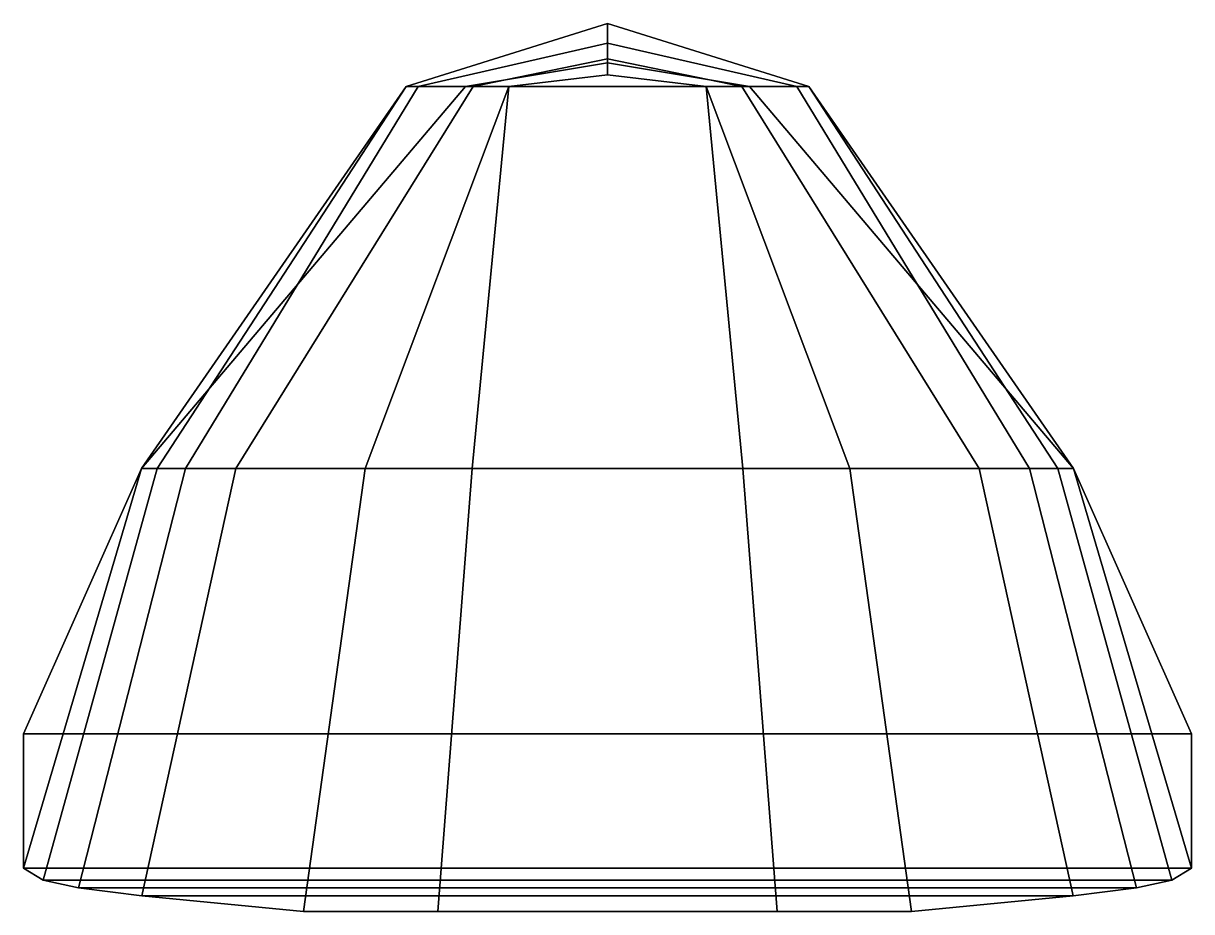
# Model space of a CAD drawing. Extents: x -2.96 to 0, y -0.11 to 2.14.
import ezdxf

# ---------------------------------------------------------------- set-up
doc = ezdxf.new("R2010")
doc.units = 0
doc.layers.add('NOSE', color=2, linetype='CONTINUOUS')

msp = doc.modelspace()

# ---------------------------------------------------------------- linework, layer by layer
at = {"layer": 'NOSE'}
for points in [[(-1.48, 2.14, -0.26), (-1.48, 2.14, -0.45), (-1.99, 1.98, -0.55), (-1.99, 1.98, -0.16)], [(-1.48, 2.14, -0.45), (-1.48, 2.04, -0.64), (-1.84, 1.98, -0.7), (-1.99, 1.98, -0.55)], [(-1.48, 2.09, -0.1), (-1.48, 2.14, -0.26), (-1.99, 1.98, -0.16), (-1.96, 1.98, -0.1)], [(-0.97, 1.98, -0.16), (-0.97, 1.98, -0.55), (-1.48, 2.14, -0.45), (-1.48, 2.14, -0.26)], [(-0.97, 1.98, -0.55), (-1.12, 1.98, -0.7), (-1.48, 2.04, -0.64), (-1.48, 2.14, -0.45)], [(-1, 1.98, -0.1), (-0.97, 1.98, -0.16), (-1.48, 2.14, -0.26), (-1.48, 2.09, -0.1)], [(-1.48, 2.05, -0.03), (-1.48, 2.09, -0.1), (-1.96, 1.98, -0.1), (-1.82, 1.98, 0.01)], [(-1.14, 1.98, 0.01), (-1, 1.98, -0.1), (-1.48, 2.09, -0.1), (-1.48, 2.05, -0.03)], [(-1.48, 2.01, 0.02), (-1.48, 2.05, -0.03), (-1.82, 1.98, 0.01), (-1.73, 1.98, 0.05)], [(-1.23, 1.98, 0.05), (-1.14, 1.98, 0.01), (-1.48, 2.05, -0.03), (-1.48, 2.01, 0.02)], [(-1.48, 2.04, -0.64), (-1.48, 2.04, -0.64), (-1.12, 1.98, -0.7), (-1.84, 1.98, -0.7)], [(-1.48, 2.01, 0.02), (-1.48, 2.01, 0.02), (-1.73, 1.98, 0.05), (-1.23, 1.98, 0.05)], [(-1.99, 1.98, -0.16), (-1.99, 1.98, -0.55), (-2.660744, 1.0122, -1.31681), (-2.660744, 1.0122, 0.294746)], [(-1.84, 1.98, -0.7), (-1.12, 1.98, -0.7), (-0.299256, 1.0122, -1.31681), (-2.660744, 1.0122, -1.31681)], [(-1.99, 1.98, -0.16), (-1.99, 1.98, -0.16), (-2.660744, 1.0122, 0.294746), (-2.620854, 1.0122, 0.446328)], [(-1.99, 1.98, -0.55), (-1.84, 1.98, -0.7), (-2.660744, 1.0122, -1.31681)], [(-1.96, 1.98, -0.1), (-1.99, 1.98, -0.16), (-2.620854, 1.0122, 0.446328), (-2.549052, 1.0122, 0.55802)], [(-1.82, 1.98, 0.01), (-1.96, 1.98, -0.1), (-2.549052, 1.0122, 0.55802), (-2.421404, 1.0122, 0.67769)], [(-1.73, 1.98, 0.05), (-1.82, 1.98, 0.01), (-2.421404, 1.0122, 0.67769), (-2.094306, 1.0122, 0.813316)], [(-1.73, 1.98, 0.05), (-1.73, 1.98, 0.05), (-2.094306, 1.0122, 0.813316), (-1.823054, 1.0122, 0.853206)], [(-1.23, 1.98, 0.05), (-1.73, 1.98, 0.05), (-1.823054, 1.0122, 0.853206), (-1.136946, 1.0122, 0.853206)], [(-0.865694, 1.0122, 0.813316), (-0.538596, 1.0122, 0.67769), (-1.14, 1.98, 0.01), (-1.23, 1.98, 0.05)], [(-1.136946, 1.0122, 0.853206), (-0.865694, 1.0122, 0.813316), (-1.23, 1.98, 0.05)], [(-0.538596, 1.0122, 0.67769), (-0.410948, 1.0122, 0.55802), (-1, 1.98, -0.1), (-1.14, 1.98, 0.01)], [(-0.299256, 1.0122, -1.31681), (-0.299256, 1.0122, -1.31681), (-1.12, 1.98, -0.7), (-0.97, 1.98, -0.55)], [(-0.410948, 1.0122, 0.55802), (-0.339146, 1.0122, 0.446328), (-0.97, 1.98, -0.16), (-1, 1.98, -0.1)], [(-0.299256, 1.0122, 0.294746), (-0.299256, 1.0122, -1.31681), (-0.97, 1.98, -0.55), (-0.97, 1.98, -0.16)], [(-0.339146, 1.0122, 0.446328), (-0.299256, 1.0122, 0.294746), (-0.97, 1.98, -0.16)], [(-2.660744, 1.0122, -1.31681), (-0.299256, 1.0122, -1.31681), (0, 0.34, -1.45), (-2.96, 0.34, -1.45)], [(-2.660744, 1.0122, 0.294746), (-2.660744, 1.0122, -1.31681), (-2.96, 0.34, -1.45), (-2.96, 0, 0.57)], [(-2.620854, 1.0122, 0.446328), (-2.660744, 1.0122, 0.294746), (-2.96, 0, 0.57), (-2.91, -0.03, 0.76)], [(-2.549052, 1.0122, 0.55802), (-2.620854, 1.0122, 0.446328), (-2.91, -0.03, 0.76), (-2.82, -0.05, 0.9)], [(-2.421404, 1.0122, 0.67769), (-2.549052, 1.0122, 0.55802), (-2.82, -0.05, 0.9), (-2.66, -0.07, 1.05)], [(-2.094306, 1.0122, 0.813316), (-2.421404, 1.0122, 0.67769), (-2.66, -0.07, 1.05), (-2.25, -0.11, 1.22)], [(-1.823054, 1.0122, 0.853206), (-2.094306, 1.0122, 0.813316), (-2.25, -0.11, 1.22), (-1.91, -0.11, 1.27)], [(-1.136946, 1.0122, 0.853206), (-1.823054, 1.0122, 0.853206), (-1.91, -0.11, 1.27), (-1.05, -0.11, 1.27)], [(-1.05, -0.11, 1.27), (-0.71, -0.11, 1.22), (-0.865694, 1.0122, 0.813316), (-1.136946, 1.0122, 0.853206)], [(-0.71, -0.11, 1.22), (-0.3, -0.07, 1.05), (-0.538596, 1.0122, 0.67769), (-0.865694, 1.0122, 0.813316)], [(-0.3, -0.07, 1.05), (-0.14, -0.05, 0.9), (-0.410948, 1.0122, 0.55802), (-0.538596, 1.0122, 0.67769)], [(-0.14, -0.05, 0.9), (-0.05, -0.03, 0.76), (-0.339146, 1.0122, 0.446328), (-0.410948, 1.0122, 0.55802)], [(-0.05, -0.03, 0.76), (0, 0, 0.57), (-0.299256, 1.0122, 0.294746), (-0.339146, 1.0122, 0.446328)], [(0, 0, 0.57), (0, 0.34, -1.45), (-0.299256, 1.0122, -1.31681), (-0.299256, 1.0122, 0.294746)], [(0, 0, 0.57), (-2.96, 0, 0.57), (-2.96, 0.34, -1.45), (0, 0.34, -1.45)], [(-0.05, -0.03, 0.76), (-2.91, -0.03, 0.76), (-2.96, 0, 0.57), (0, 0, 0.57)], [(-0.14, -0.05, 0.9), (-2.82, -0.05, 0.9), (-2.91, -0.03, 0.76), (-0.05, -0.03, 0.76)], [(-0.3, -0.07, 1.05), (-2.66, -0.07, 1.05), (-2.82, -0.05, 0.9), (-0.14, -0.05, 0.9)], [(-0.71, -0.11, 1.22), (-2.25, -0.11, 1.22), (-2.66, -0.07, 1.05), (-0.3, -0.07, 1.05)], [(-1.05, -0.11, 1.27), (-1.91, -0.11, 1.27), (-2.25, -0.11, 1.22), (-0.71, -0.11, 1.22)]]:
    msp.add_3dface(points, dxfattribs=at)

doc.saveas('drawing.dxf')
